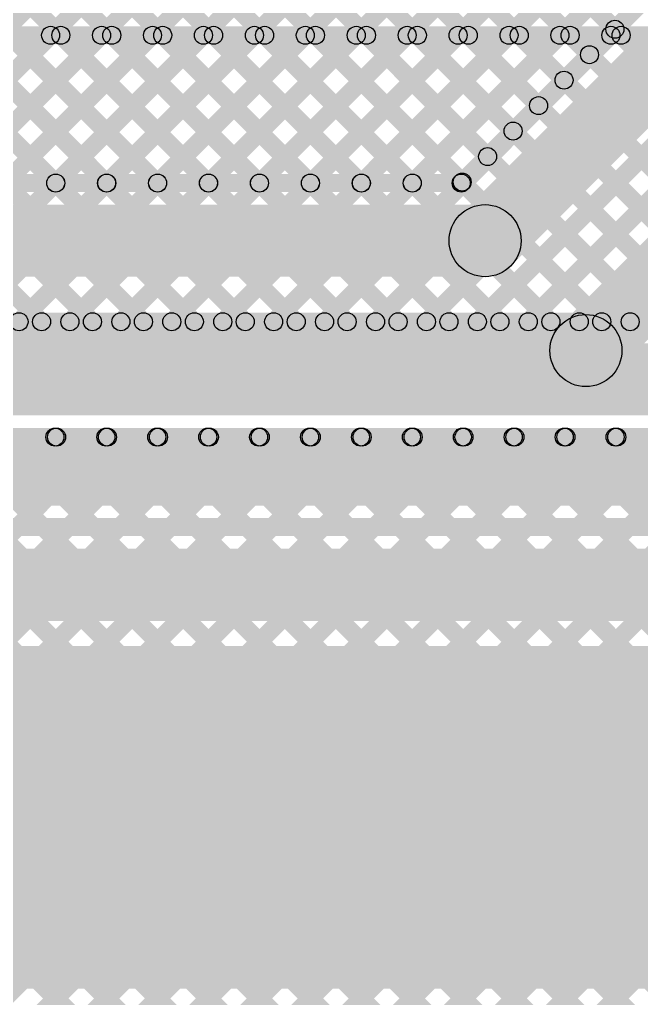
# Model space of a CAD drawing. Header units: millimetres. Extents: x -0.08 to 5.25, y -0.08 to 2.73.
# Drawn here: x 4.069 to 4.415, y 0.953 to 1.497 of the extents above; entities that cross this region are included whole.
import ezdxf

# ---------------------------------------------------------------- set-up
doc = ezdxf.new("R2010")
doc.units = ezdxf.units.MM
doc.header["$MEASUREMENT"] = 0
doc.layers.add('BottomLayer', color=5, linetype='Continuous')
doc.layers.add('TopLayer', color=1, linetype='Continuous')

msp = doc.modelspace()

# ---------------------------------------------------------------- hatches: boundary and pattern name
at = {"layer": 'BottomLayer'}
for points in [[(3.91116, 1.483), (3.91116, 1.493), (5.046, 1.493), (5.046, 1.483)], [(3.91915, 1.48446), (3.92622, 1.49154), (4.08522, 1.33254), (4.07815, 1.32546)], [(3.93128, 1.32546), (3.92421, 1.33254), (4.08321, 1.49154), (4.09028, 1.48446)], [(3.94743, 1.48446), (3.9545, 1.49154), (4.1135, 1.33254), (4.10643, 1.32546)], [(3.95956, 1.32546), (3.95249, 1.33254), (4.11149, 1.49154), (4.11856, 1.48446)], [(3.97572, 1.48446), (3.98279, 1.49154), (4.14179, 1.33254), (4.13472, 1.32546)], [(3.98785, 1.32546), (3.98078, 1.33254), (4.13978, 1.49154), (4.14685, 1.48446)], [(4.004, 1.48446), (4.01107, 1.49154), (4.17007, 1.33254), (4.163, 1.32546)], [(4.01613, 1.32546), (4.00906, 1.33254), (4.16806, 1.49154), (4.17513, 1.48446)], [(4.03228, 1.48446), (4.03936, 1.49154), (4.19836, 1.33254), (4.19128, 1.32546)], [(4.04442, 1.32546), (4.03735, 1.33254), (4.19635, 1.49154), (4.20342, 1.48446)], [(4.06057, 1.48446), (4.06764, 1.49154), (4.22664, 1.33254), (4.21957, 1.32546)], [(4.0727, 1.32546), (4.06563, 1.33254), (4.22463, 1.49154), (4.2317, 1.48446)], [(4.08885, 1.48446), (4.09592, 1.49154), (4.25492, 1.33254), (4.24785, 1.32546)], [(4.10099, 1.32546), (4.09391, 1.33254), (4.25291, 1.49154), (4.25999, 1.48446)], [(4.11714, 1.48446), (4.12421, 1.49154), (4.28321, 1.33254), (4.27614, 1.32546)], [(4.12927, 1.32546), (4.1222, 1.33254), (4.2812, 1.49154), (4.28827, 1.48446)], [(4.14542, 1.48446), (4.15249, 1.49154), (4.31149, 1.33254), (4.30442, 1.32546)], [(4.15755, 1.32546), (4.15048, 1.33254), (4.30948, 1.49154), (4.31655, 1.48446)], [(4.17371, 1.48446), (4.18078, 1.49154), (4.33978, 1.33254), (4.33271, 1.32546)], [(4.18584, 1.32546), (4.17877, 1.33254), (4.33777, 1.49154), (4.34484, 1.48446)], [(4.20199, 1.48446), (4.20906, 1.49154), (4.36806, 1.33254), (4.36099, 1.32546)], [(4.21412, 1.32546), (4.20705, 1.33254), (4.36605, 1.49154), (4.37312, 1.48446)], [(4.23027, 1.48446), (4.23735, 1.49154), (4.39635, 1.33254), (4.38927, 1.32546)], [(4.24241, 1.32546), (4.23534, 1.33254), (4.39434, 1.49154), (4.40141, 1.48446)], [(4.25856, 1.48446), (4.26563, 1.49154), (4.42463, 1.33254), (4.41756, 1.32546)], [(4.27069, 1.32546), (4.26362, 1.33254), (4.42262, 1.49154), (4.42969, 1.48446)], [(4.28684, 1.48446), (4.29391, 1.49154), (4.45291, 1.33254), (4.44584, 1.32546)], [(4.29898, 1.32546), (4.2919, 1.33254), (4.4509, 1.49154), (4.45798, 1.48446)], [(4.31513, 1.48446), (4.3222, 1.49154), (4.4812, 1.33254), (4.47413, 1.32546)], [(4.32726, 1.32546), (4.32019, 1.33254), (4.47919, 1.49154), (4.48626, 1.48446)], [(4.34341, 1.48446), (4.35048, 1.49154), (4.50948, 1.33254), (4.50241, 1.32546)], [(4.35554, 1.32546), (4.34847, 1.33254), (4.50747, 1.49154), (4.51454, 1.48446)], [(4.3717, 1.48446), (4.37877, 1.49154), (4.53777, 1.33254), (4.5307, 1.32546)], [(4.38383, 1.32546), (4.37676, 1.33254), (4.53576, 1.49154), (4.54283, 1.48446)], [(4.39998, 1.48446), (4.40705, 1.49154), (4.56605, 1.33254), (4.55898, 1.32546)], [(4.41211, 1.32546), (4.40504, 1.33254), (4.56404, 1.49154), (4.57111, 1.48446)], [(3.87725, 1.324), (3.87725, 1.334), (4.8274, 1.334), (4.8274, 1.324)], [(3.864, 1.277), (3.864, 1.317), (4.8274, 1.317), (4.8274, 1.277)], [(3.79817, 0.96608), (3.7911, 0.97315), (4.08648, 1.26854), (4.09355, 1.26146)], [(3.81231, 0.95194), (3.80524, 0.95901), (4.11477, 1.26854), (4.12184, 1.26146)], [(3.82646, 0.9378), (3.81939, 0.94487), (4.14305, 1.26854), (4.15012, 1.26146)], [(3.8406, 0.92366), (3.83353, 0.93073), (4.17134, 1.26854), (4.17841, 1.26146)], [(3.85474, 0.90951), (3.84767, 0.91658), (4.19962, 1.26854), (4.20669, 1.26146)], [(3.86888, 0.89537), (3.86181, 0.90244), (4.2279, 1.26854), (4.23498, 1.26146)], [(3.864, 1.26), (3.864, 1.27), (4.81415, 1.27), (4.81415, 1.26)], [(3.88303, 0.88123), (3.87595, 0.8883), (4.25619, 1.26854), (4.26326, 1.26146)], [(3.89717, 0.86709), (3.8901, 0.87416), (4.28447, 1.26854), (4.29154, 1.26146)], [(3.91131, 0.85295), (3.90424, 0.86002), (4.31276, 1.26854), (4.31983, 1.26146)], [(3.91588, 1.26146), (3.92295, 1.26854), (4.73022, 0.46126), (4.72315, 0.45419)], [(3.92545, 0.8388), (3.91838, 0.84587), (4.34104, 1.26854), (4.34811, 1.26146)], [(3.93959, 0.82466), (3.93252, 0.83173), (4.36933, 1.26854), (4.3764, 1.26146)], [(3.94416, 1.26146), (3.95123, 1.26854), (4.7633, 0.45647), (4.75623, 0.4494)], [(3.95374, 0.81052), (3.94666, 0.81759), (4.39761, 1.26854), (4.40468, 1.26146)], [(3.96788, 0.79638), (3.96081, 0.80345), (4.42589, 1.26854), (4.43297, 1.26146)], [(3.97244, 1.26146), (3.97951, 1.26854), (4.67059, 0.57746), (4.66352, 0.57039)], [(3.98202, 0.78223), (3.97495, 0.78931), (4.45418, 1.26854), (4.46125, 1.26146)], [(3.99616, 0.76809), (3.98909, 0.77516), (4.48246, 1.26854), (4.48953, 1.26146)], [(4.00073, 1.26146), (4.0078, 1.26854), (4.67324, 0.6031), (4.66616, 0.59603)], [(4.0103, 0.75395), (4.00323, 0.76102), (4.51075, 1.26854), (4.51782, 1.26146)], [(4.02445, 0.73981), (4.01738, 0.74688), (4.53903, 1.26854), (4.5461, 1.26146)], [(4.02901, 1.26146), (4.03608, 1.26854), (4.68252, 0.6221), (4.67545, 0.61503)], [(4.03859, 0.72567), (4.03152, 0.73274), (4.56732, 1.26854), (4.57439, 1.26146)], [(4.05273, 0.71152), (4.04566, 0.71859), (4.5956, 1.26854), (4.60267, 1.26146)], [(4.05729, 1.26146), (4.06437, 1.26854), (4.69633, 0.63657), (4.68926, 0.6295)], [(4.06687, 0.69738), (4.0598, 0.70445), (4.62389, 1.26854), (4.63096, 1.26146)], [(4.08102, 0.68324), (4.07394, 0.69031), (4.65217, 1.26854), (4.65924, 1.26146)], [(4.08558, 1.26146), (4.09265, 1.26854), (4.71457, 0.64662), (4.7075, 0.63954)], [(4.09516, 0.6691), (4.08809, 0.67617), (4.68045, 1.26854), (4.68752, 1.26146)], [(4.1093, 0.65496), (4.10223, 0.66203), (4.70874, 1.26854), (4.71581, 1.26146)], [(4.11386, 1.26146), (4.12093, 1.26854), (4.73885, 0.65062), (4.73178, 0.64354)], [(4.14215, 1.26146), (4.14922, 1.26854), (5.04954, 0.36822), (5.04246, 0.36115)], [(4.17043, 1.26146), (4.1775, 1.26854), (5.04954, 0.3965), (5.04246, 0.38943)], [(4.19872, 1.26146), (4.20579, 1.26854), (5.04954, 0.42479), (5.04246, 0.41772)], [(4.227, 1.26146), (4.23407, 1.26854), (5.04954, 0.45307), (5.04246, 0.446)], [(4.25528, 1.26146), (4.26236, 1.26854), (5.04954, 0.48136), (5.04246, 0.47428)], [(4.28357, 1.26146), (4.29064, 1.26854), (5.04954, 0.50964), (5.04246, 0.50257)], [(4.31185, 1.26146), (4.31892, 1.26854), (5.04954, 0.53792), (5.04246, 0.53085)], [(4.34014, 1.26146), (4.34721, 1.26854), (5.04954, 0.56621), (5.04246, 0.55914)], [(4.36842, 1.26146), (4.37549, 1.26854), (5.04954, 0.59449), (5.04246, 0.58742)], [(4.39671, 1.26146), (4.40378, 1.26854), (5.04954, 0.62278), (5.04246, 0.61571)], [(3.95999, 1.18907), (3.96706, 1.19614), (4.70823, 0.45497), (4.70116, 0.4479)], [(3.95723, 1.16355), (3.9643, 1.17062), (4.69147, 0.44345), (4.6844, 0.43637)], [(3.88846, 1.14746), (3.89553, 1.15454), (4.62353, 0.42654), (4.61646, 0.41946)], [(3.91674, 1.14746), (3.92381, 1.15454), (4.65181, 0.42654), (4.64474, 0.41946)], [(3.94233, 1.15016), (3.9494, 1.15723), (4.67903, 0.4276), (4.67196, 0.42053)]]:
    msp.add_hatch(color=5, dxfattribs=at).paths.add_polyline_path(points)
h = msp.add_hatch(color=5, dxfattribs=at)
edge = h.paths.add_edge_path()
edge.add_arc((4.08674, 1.488), 0.005, 0, 360)
h = msp.add_hatch(color=5, dxfattribs=at)
edge = h.paths.add_edge_path()
edge.add_arc((4.09239, 1.488), 0.005, 0, 360)
h = msp.add_hatch(color=5, dxfattribs=at)
edge = h.paths.add_edge_path()
edge.add_arc((4.11503, 1.488), 0.005, 0, 360)
h = msp.add_hatch(color=5, dxfattribs=at)
edge = h.paths.add_edge_path()
edge.add_arc((4.12067, 1.488), 0.005, 0, 360)
h = msp.add_hatch(color=5, dxfattribs=at)
edge = h.paths.add_edge_path()
edge.add_arc((4.14331, 1.488), 0.005, 0, 360)
h = msp.add_hatch(color=5, dxfattribs=at)
edge = h.paths.add_edge_path()
edge.add_arc((4.14896, 1.488), 0.005, 0, 360)
h = msp.add_hatch(color=5, dxfattribs=at)
edge = h.paths.add_edge_path()
edge.add_arc((4.1716, 1.488), 0.005, 0, 360)
h = msp.add_hatch(color=5, dxfattribs=at)
edge = h.paths.add_edge_path()
edge.add_arc((4.17724, 1.488), 0.005, 0, 360)
h = msp.add_hatch(color=5, dxfattribs=at)
edge = h.paths.add_edge_path()
edge.add_arc((4.19988, 1.488), 0.005, 0, 360)
h = msp.add_hatch(color=5, dxfattribs=at)
edge = h.paths.add_edge_path()
edge.add_arc((4.20553, 1.488), 0.005, 0, 360)
h = msp.add_hatch(color=5, dxfattribs=at)
edge = h.paths.add_edge_path()
edge.add_arc((4.22817, 1.488), 0.005, 0, 360)
h = msp.add_hatch(color=5, dxfattribs=at)
edge = h.paths.add_edge_path()
edge.add_arc((4.23381, 1.488), 0.005, 0, 360)
h = msp.add_hatch(color=5, dxfattribs=at)
edge = h.paths.add_edge_path()
edge.add_arc((4.25645, 1.488), 0.005, 0, 360)
h = msp.add_hatch(color=5, dxfattribs=at)
edge = h.paths.add_edge_path()
edge.add_arc((4.26209, 1.488), 0.005, 0, 360)
h = msp.add_hatch(color=5, dxfattribs=at)
edge = h.paths.add_edge_path()
edge.add_arc((4.28473, 1.488), 0.005, 0, 360)
h = msp.add_hatch(color=5, dxfattribs=at)
edge = h.paths.add_edge_path()
edge.add_arc((4.29038, 1.488), 0.005, 0, 360)
h = msp.add_hatch(color=5, dxfattribs=at)
edge = h.paths.add_edge_path()
edge.add_arc((4.31302, 1.488), 0.005, 0, 360)
h = msp.add_hatch(color=5, dxfattribs=at)
edge = h.paths.add_edge_path()
edge.add_arc((4.31866, 1.488), 0.005, 0, 360)
h = msp.add_hatch(color=5, dxfattribs=at)
edge = h.paths.add_edge_path()
edge.add_arc((4.3413, 1.488), 0.005, 0, 360)
h = msp.add_hatch(color=5, dxfattribs=at)
edge = h.paths.add_edge_path()
edge.add_arc((4.34695, 1.488), 0.005, 0, 360)
h = msp.add_hatch(color=5, dxfattribs=at)
edge = h.paths.add_edge_path()
edge.add_arc((4.36959, 1.488), 0.005, 0, 360)
h = msp.add_hatch(color=5, dxfattribs=at)
edge = h.paths.add_edge_path()
edge.add_arc((4.37523, 1.488), 0.005, 0, 360)
h = msp.add_hatch(color=5, dxfattribs=at)
edge = h.paths.add_edge_path()
edge.add_arc((4.39787, 1.488), 0.005, 0, 360)
h = msp.add_hatch(color=5, dxfattribs=at)
edge = h.paths.add_edge_path()
edge.add_arc((4.40352, 1.488), 0.005, 0, 360)
h = msp.add_hatch(color=5, dxfattribs=at)
edge = h.paths.add_edge_path()
edge.add_arc((4.06917, 1.329), 0.005, 0, 360)
h = msp.add_hatch(color=5, dxfattribs=at)
edge = h.paths.add_edge_path()
edge.add_arc((4.08168, 1.329), 0.005, 0, 360)
h = msp.add_hatch(color=5, dxfattribs=at)
edge = h.paths.add_edge_path()
edge.add_arc((4.09745, 1.329), 0.005, 0, 360)
h = msp.add_hatch(color=5, dxfattribs=at)
edge = h.paths.add_edge_path()
edge.add_arc((4.10997, 1.329), 0.005, 0, 360)
h = msp.add_hatch(color=5, dxfattribs=at)
edge = h.paths.add_edge_path()
edge.add_arc((4.12573, 1.329), 0.005, 0, 360)
h = msp.add_hatch(color=5, dxfattribs=at)
edge = h.paths.add_edge_path()
edge.add_arc((4.13825, 1.329), 0.005, 0, 360)
h = msp.add_hatch(color=5, dxfattribs=at)
edge = h.paths.add_edge_path()
edge.add_arc((4.15402, 1.329), 0.005, 0, 360)
h = msp.add_hatch(color=5, dxfattribs=at)
edge = h.paths.add_edge_path()
edge.add_arc((4.16654, 1.329), 0.005, 0, 360)
h = msp.add_hatch(color=5, dxfattribs=at)
edge = h.paths.add_edge_path()
edge.add_arc((4.1823, 1.329), 0.005, 0, 360)
h = msp.add_hatch(color=5, dxfattribs=at)
edge = h.paths.add_edge_path()
edge.add_arc((4.19482, 1.329), 0.005, 0, 360)
h = msp.add_hatch(color=5, dxfattribs=at)
edge = h.paths.add_edge_path()
edge.add_arc((4.21059, 1.329), 0.005, 0, 360)
h = msp.add_hatch(color=5, dxfattribs=at)
edge = h.paths.add_edge_path()
edge.add_arc((4.2231, 1.329), 0.005, 0, 360)
h = msp.add_hatch(color=5, dxfattribs=at)
edge = h.paths.add_edge_path()
edge.add_arc((4.23887, 1.329), 0.005, 0, 360)
h = msp.add_hatch(color=5, dxfattribs=at)
edge = h.paths.add_edge_path()
edge.add_arc((4.25139, 1.329), 0.005, 0, 360)
h = msp.add_hatch(color=5, dxfattribs=at)
edge = h.paths.add_edge_path()
edge.add_arc((4.26716, 1.329), 0.005, 0, 360)
h = msp.add_hatch(color=5, dxfattribs=at)
edge = h.paths.add_edge_path()
edge.add_arc((4.27967, 1.329), 0.005, 0, 360)
h = msp.add_hatch(color=5, dxfattribs=at)
edge = h.paths.add_edge_path()
edge.add_arc((4.29544, 1.329), 0.005, 0, 360)
h = msp.add_hatch(color=5, dxfattribs=at)
edge = h.paths.add_edge_path()
edge.add_arc((4.30796, 1.329), 0.005, 0, 360)
h = msp.add_hatch(color=5, dxfattribs=at)
edge = h.paths.add_edge_path()
edge.add_arc((4.32372, 1.329), 0.005, 0, 360)
h = msp.add_hatch(color=5, dxfattribs=at)
edge = h.paths.add_edge_path()
edge.add_arc((4.33624, 1.329), 0.005, 0, 360)
h = msp.add_hatch(color=5, dxfattribs=at)
edge = h.paths.add_edge_path()
edge.add_arc((4.35201, 1.329), 0.005, 0, 360)
h = msp.add_hatch(color=5, dxfattribs=at)
edge = h.paths.add_edge_path()
edge.add_arc((4.36453, 1.329), 0.005, 0, 360)
h = msp.add_hatch(color=5, dxfattribs=at)
edge = h.paths.add_edge_path()
edge.add_arc((4.38029, 1.329), 0.005, 0, 360)
h = msp.add_hatch(color=5, dxfattribs=at)
edge = h.paths.add_edge_path()
edge.add_arc((4.39281, 1.329), 0.005, 0, 360)
h = msp.add_hatch(color=5, dxfattribs=at)
edge = h.paths.add_edge_path()
edge.add_arc((4.40858, 1.329), 0.005, 0, 360)
h = msp.add_hatch(color=5, dxfattribs=at)
edge = h.paths.add_edge_path()
edge.add_arc((4.08911, 1.265), 0.005, 0, 360)
h = msp.add_hatch(color=5, dxfattribs=at)
edge = h.paths.add_edge_path()
edge.add_arc((4.09002, 1.265), 0.005, 0, 360)
h = msp.add_hatch(color=5, dxfattribs=at)
edge = h.paths.add_edge_path()
edge.add_arc((4.1174, 1.265), 0.005, 0, 360)
h = msp.add_hatch(color=5, dxfattribs=at)
edge = h.paths.add_edge_path()
edge.add_arc((4.1183, 1.265), 0.005, 0, 360)
h = msp.add_hatch(color=5, dxfattribs=at)
edge = h.paths.add_edge_path()
edge.add_arc((4.14568, 1.265), 0.005, 0, 360)
h = msp.add_hatch(color=5, dxfattribs=at)
edge = h.paths.add_edge_path()
edge.add_arc((4.14659, 1.265), 0.005, 0, 360)
h = msp.add_hatch(color=5, dxfattribs=at)
edge = h.paths.add_edge_path()
edge.add_arc((4.17397, 1.265), 0.005, 0, 360)
h = msp.add_hatch(color=5, dxfattribs=at)
edge = h.paths.add_edge_path()
edge.add_arc((4.17487, 1.265), 0.005, 0, 360)
h = msp.add_hatch(color=5, dxfattribs=at)
edge = h.paths.add_edge_path()
edge.add_arc((4.20225, 1.265), 0.005, 0, 360)
h = msp.add_hatch(color=5, dxfattribs=at)
edge = h.paths.add_edge_path()
edge.add_arc((4.20316, 1.265), 0.005, 0, 360)
h = msp.add_hatch(color=5, dxfattribs=at)
edge = h.paths.add_edge_path()
edge.add_arc((4.23054, 1.265), 0.005, 0, 360)
h = msp.add_hatch(color=5, dxfattribs=at)
edge = h.paths.add_edge_path()
edge.add_arc((4.23144, 1.265), 0.005, 0, 360)
h = msp.add_hatch(color=5, dxfattribs=at)
edge = h.paths.add_edge_path()
edge.add_arc((4.25882, 1.265), 0.005, 0, 360)
h = msp.add_hatch(color=5, dxfattribs=at)
edge = h.paths.add_edge_path()
edge.add_arc((4.25972, 1.265), 0.005, 0, 360)
h = msp.add_hatch(color=5, dxfattribs=at)
edge = h.paths.add_edge_path()
edge.add_arc((4.2871, 1.265), 0.005, 0, 360)
h = msp.add_hatch(color=5, dxfattribs=at)
edge = h.paths.add_edge_path()
edge.add_arc((4.28801, 1.265), 0.005, 0, 360)
h = msp.add_hatch(color=5, dxfattribs=at)
edge = h.paths.add_edge_path()
edge.add_arc((4.31539, 1.265), 0.005, 0, 360)
h = msp.add_hatch(color=5, dxfattribs=at)
edge = h.paths.add_edge_path()
edge.add_arc((4.31629, 1.265), 0.005, 0, 360)
h = msp.add_hatch(color=5, dxfattribs=at)
edge = h.paths.add_edge_path()
edge.add_arc((4.34367, 1.265), 0.005, 0, 360)
h = msp.add_hatch(color=5, dxfattribs=at)
edge = h.paths.add_edge_path()
edge.add_arc((4.34458, 1.265), 0.005, 0, 360)
h = msp.add_hatch(color=5, dxfattribs=at)
edge = h.paths.add_edge_path()
edge.add_arc((4.37196, 1.265), 0.005, 0, 360)
h = msp.add_hatch(color=5, dxfattribs=at)
edge = h.paths.add_edge_path()
edge.add_arc((4.37286, 1.265), 0.005, 0, 360)
h = msp.add_hatch(color=5, dxfattribs=at)
edge = h.paths.add_edge_path()
edge.add_arc((4.40024, 1.265), 0.005, 0, 360)
h = msp.add_hatch(color=5, dxfattribs=at)
edge = h.paths.add_edge_path()
edge.add_arc((4.40115, 1.265), 0.005, 0, 360)
at = {"layer": 'TopLayer'}
for points in [[(4.06485, 1.40246), (4.05778, 1.40954), (4.94061, 2.29237), (4.94768, 2.2853)], [(4.09313, 1.40246), (4.08606, 1.40954), (4.95248, 2.27595), (4.95955, 2.26888)], [(4.17799, 1.40246), (4.17091, 1.40954), (5.03126, 2.26988), (5.03833, 2.26281)], [(4.12142, 1.40246), (4.11435, 1.40954), (4.9691, 2.26429), (4.97617, 2.25722)], [(4.1497, 1.40246), (4.14263, 1.40954), (4.99154, 2.25845), (4.99861, 2.25138)], [(4.20627, 1.40246), (4.1992, 1.40954), (4.94181, 2.15214), (4.94888, 2.14507)], [(4.23455, 1.40246), (4.22748, 1.40954), (4.93455, 2.11661), (4.94163, 2.10954)], [(4.26284, 1.40246), (4.25577, 1.40954), (4.94099, 2.09476), (4.94806, 2.08769)], [(4.29112, 1.40246), (4.28405, 1.40954), (4.95306, 2.07854), (4.96013, 2.07147)], [(4.31828, 1.40246), (4.31121, 1.40954), (4.56881, 1.66714), (4.57588, 1.66006)], [(4.34214, 1.35986), (4.31386, 1.38814), (4.58086, 1.65514), (4.60914, 1.62686)], [(4.26399, 1.62046), (4.27106, 1.62753), (4.40367, 1.49492), (4.39659, 1.48785)], [(3.93027, 1.61476), (3.93734, 1.62183), (4.14964, 1.40954), (4.14257, 1.40246)], [(3.95855, 1.61476), (3.96562, 1.62183), (4.17792, 1.40954), (4.17085, 1.40246)], [(3.98, 1.40246), (3.97292, 1.40954), (4.18522, 1.62183), (4.19229, 1.61476)], [(3.98684, 1.61476), (3.99391, 1.62183), (4.20621, 1.40954), (4.19914, 1.40246)], [(4.00828, 1.40246), (4.00121, 1.40954), (4.21351, 1.62183), (4.22058, 1.61476)], [(4.01512, 1.61476), (4.02219, 1.62183), (4.23449, 1.40954), (4.22742, 1.40246)], [(4.03656, 1.40246), (4.02949, 1.40954), (4.24179, 1.62183), (4.24886, 1.61476)], [(4.04341, 1.61476), (4.05048, 1.62183), (4.26278, 1.40954), (4.25571, 1.40246)], [(4.07169, 1.61476), (4.07876, 1.62183), (4.29106, 1.40954), (4.28399, 1.40246)], [(4.09998, 1.61476), (4.10705, 1.62183), (4.31881, 1.41007), (4.31174, 1.403)], [(4.12826, 1.61476), (4.13533, 1.62183), (4.33296, 1.42421), (4.32588, 1.41714)], [(4.15654, 1.61476), (4.16361, 1.62183), (4.3471, 1.43835), (4.34003, 1.43128)], [(4.18483, 1.61476), (4.1919, 1.62183), (4.36124, 1.45249), (4.35417, 1.44542)], [(4.21311, 1.61476), (4.22018, 1.62183), (4.37538, 1.46664), (4.36831, 1.45957)], [(4.2414, 1.61476), (4.24847, 1.62183), (4.38952, 1.48078), (4.38245, 1.47371)], [(3.92528, 1.59147), (3.93235, 1.59854), (4.12136, 1.40954), (4.11428, 1.40246)], [(3.92528, 1.56319), (3.93235, 1.57026), (4.09307, 1.40954), (4.086, 1.40246)], [(4.39814, 1.29886), (4.36986, 1.32714), (4.59246, 1.54974), (4.62074, 1.52146)], [(3.86782, 1.401), (3.86782, 1.411), (4.31475, 1.411), (4.31475, 1.401)], [(3.441, 1.354), (3.441, 1.394), (4.328, 1.394), (4.328, 1.354)], [(3.824, 1.293), (3.824, 1.333), (4.384, 1.333), (4.384, 1.293)], [(3.855, 1.227), (3.855, 1.267), (4.4365, 1.267), (4.4365, 1.227)], [(3.933, 1.21), (3.933, 1.22), (4.4365, 1.22), (4.4365, 1.21)], [(3.933, 1.21), (3.933, 1.22), (4.4365, 1.22), (4.4365, 1.21)], [(3.933, 1.163), (3.933, 1.203), (4.482, 1.203), (4.482, 1.163)], [(3.884, 0.95882), (5.127, 0.95882), (5.127, 1.149), (3.884, 1.149)]]:
    msp.add_hatch(color=1, dxfattribs=at).paths.add_polyline_path(points)
h = msp.add_hatch(color=1, dxfattribs=at)
edge = h.paths.add_edge_path()
edge.add_arc((4.40013, 1.49139), 0.005, 0, 360)
h = msp.add_hatch(color=1, dxfattribs=at)
edge = h.paths.add_edge_path()
edge.add_arc((4.38599, 1.47724), 0.005, 0, 360)
h = msp.add_hatch(color=1, dxfattribs=at)
edge = h.paths.add_edge_path()
edge.add_arc((4.37185, 1.4631), 0.005, 0, 360)
h = msp.add_hatch(color=1, dxfattribs=at)
edge = h.paths.add_edge_path()
edge.add_arc((4.3577, 1.44896), 0.005, 0, 360)
h = msp.add_hatch(color=1, dxfattribs=at)
edge = h.paths.add_edge_path()
edge.add_arc((4.34356, 1.43482), 0.005, 0, 360)
h = msp.add_hatch(color=1, dxfattribs=at)
edge = h.paths.add_edge_path()
edge.add_arc((4.32942, 1.42067), 0.005, 0, 360)
h = msp.add_hatch(color=1, dxfattribs=at)
edge = h.paths.add_edge_path()
edge.add_arc((4.08954, 1.406), 0.005, 0, 360)
h = msp.add_hatch(color=1, dxfattribs=at)
edge = h.paths.add_edge_path()
edge.add_arc((4.0896, 1.406), 0.005, 0, 360)
h = msp.add_hatch(color=1, dxfattribs=at)
edge = h.paths.add_edge_path()
edge.add_arc((4.11782, 1.406), 0.005, 0, 360)
h = msp.add_hatch(color=1, dxfattribs=at)
edge = h.paths.add_edge_path()
edge.add_arc((4.11788, 1.406), 0.005, 0, 360)
h = msp.add_hatch(color=1, dxfattribs=at)
edge = h.paths.add_edge_path()
edge.add_arc((4.1461, 1.406), 0.005, 0, 360)
h = msp.add_hatch(color=1, dxfattribs=at)
edge = h.paths.add_edge_path()
edge.add_arc((4.14617, 1.406), 0.005, 0, 360)
h = msp.add_hatch(color=1, dxfattribs=at)
edge = h.paths.add_edge_path()
edge.add_arc((4.17439, 1.406), 0.005, 0, 360)
h = msp.add_hatch(color=1, dxfattribs=at)
edge = h.paths.add_edge_path()
edge.add_arc((4.17445, 1.406), 0.005, 0, 360)
h = msp.add_hatch(color=1, dxfattribs=at)
edge = h.paths.add_edge_path()
edge.add_arc((4.20267, 1.406), 0.005, 0, 360)
h = msp.add_hatch(color=1, dxfattribs=at)
edge = h.paths.add_edge_path()
edge.add_arc((4.20273, 1.406), 0.005, 0, 360)
h = msp.add_hatch(color=1, dxfattribs=at)
edge = h.paths.add_edge_path()
edge.add_arc((4.23096, 1.406), 0.005, 0, 360)
h = msp.add_hatch(color=1, dxfattribs=at)
edge = h.paths.add_edge_path()
edge.add_arc((4.23102, 1.406), 0.005, 0, 360)
h = msp.add_hatch(color=1, dxfattribs=at)
edge = h.paths.add_edge_path()
edge.add_arc((4.25924, 1.406), 0.005, 0, 360)
h = msp.add_hatch(color=1, dxfattribs=at)
edge = h.paths.add_edge_path()
edge.add_arc((4.2593, 1.406), 0.005, 0, 360)
h = msp.add_hatch(color=1, dxfattribs=at)
edge = h.paths.add_edge_path()
edge.add_arc((4.28753, 1.406), 0.005, 0, 360)
h = msp.add_hatch(color=1, dxfattribs=at)
edge = h.paths.add_edge_path()
edge.add_arc((4.28759, 1.406), 0.005, 0, 360)
h = msp.add_hatch(color=1, dxfattribs=at)
edge = h.paths.add_edge_path()
edge.add_arc((4.31475, 1.406), 0.005, 0, 360)
h = msp.add_hatch(color=1, dxfattribs=at)
edge = h.paths.add_edge_path()
edge.add_arc((4.31475, 1.406), 0.005, 0, 360)
h = msp.add_hatch(color=1, dxfattribs=at)
edge = h.paths.add_edge_path()
edge.add_arc((4.31528, 1.40653), 0.005, 0, 360)
h = msp.add_hatch(color=1, dxfattribs=at)
edge = h.paths.add_edge_path()
edge.add_arc((4.328, 1.374), 0.02, 0, 360)
h = msp.add_hatch(color=1, dxfattribs=at)
edge = h.paths.add_edge_path()
edge.add_arc((4.328, 1.374), 0.02, 0, 360)
h = msp.add_hatch(color=1, dxfattribs=at)
edge = h.paths.add_edge_path()
edge.add_arc((4.384, 1.313), 0.02, 0, 360)
h = msp.add_hatch(color=1, dxfattribs=at)
edge = h.paths.add_edge_path()
edge.add_arc((4.384, 1.313), 0.02, 0, 360)

# ---------------------------------------------------------------- linework, layer by layer
at = {"layer": 'BottomLayer'}
for centre in [(4.08674, 1.488), (4.09239, 1.488), (4.11503, 1.488), (4.12067, 1.488), (4.14331, 1.488), (4.14896, 1.488), (4.1716, 1.488), (4.17724, 1.488), (4.19988, 1.488), (4.20553, 1.488), (4.22817, 1.488), (4.23381, 1.488), (4.25645, 1.488), (4.26209, 1.488), (4.28473, 1.488), (4.29038, 1.488), (4.31302, 1.488), (4.31866, 1.488), (4.3413, 1.488), (4.34695, 1.488), (4.36959, 1.488), (4.37523, 1.488), (4.39787, 1.488), (4.40352, 1.488), (4.06917, 1.329), (4.08168, 1.329), (4.09745, 1.329), (4.10997, 1.329), (4.12573, 1.329), (4.13825, 1.329), (4.15402, 1.329), (4.16654, 1.329), (4.1823, 1.329), (4.19482, 1.329), (4.21059, 1.329), (4.2231, 1.329), (4.23887, 1.329), (4.25139, 1.329), (4.26716, 1.329), (4.27967, 1.329), (4.29544, 1.329), (4.30796, 1.329), (4.32372, 1.329), (4.33624, 1.329), (4.35201, 1.329), (4.36453, 1.329), (4.38029, 1.329), (4.39281, 1.329), (4.40858, 1.329), (4.08911, 1.265), (4.09002, 1.265), (4.1174, 1.265), (4.1183, 1.265), (4.14568, 1.265), (4.14659, 1.265), (4.17397, 1.265), (4.17487, 1.265), (4.20225, 1.265), (4.20316, 1.265), (4.23054, 1.265), (4.23144, 1.265), (4.25882, 1.265), (4.25972, 1.265), (4.2871, 1.265), (4.28801, 1.265), (4.31539, 1.265), (4.31629, 1.265), (4.34367, 1.265), (4.34458, 1.265), (4.37196, 1.265), (4.37286, 1.265), (4.40024, 1.265), (4.40115, 1.265)]:
    msp.add_circle(centre, 0.005, dxfattribs=at)
at = {"layer": 'TopLayer'}
for centre, radius in [((4.40013, 1.49139), 0.005), ((4.38599, 1.47724), 0.005), ((4.37185, 1.4631), 0.005), ((4.3577, 1.44896), 0.005), ((4.34356, 1.43482), 0.005), ((4.32942, 1.42067), 0.005), ((4.08954, 1.406), 0.005), ((4.0896, 1.406), 0.005), ((4.11782, 1.406), 0.005), ((4.11788, 1.406), 0.005), ((4.1461, 1.406), 0.005), ((4.14617, 1.406), 0.005), ((4.17439, 1.406), 0.005), ((4.17445, 1.406), 0.005), ((4.20267, 1.406), 0.005), ((4.20273, 1.406), 0.005), ((4.23096, 1.406), 0.005), ((4.23102, 1.406), 0.005), ((4.25924, 1.406), 0.005), ((4.2593, 1.406), 0.005), ((4.28753, 1.406), 0.005), ((4.28759, 1.406), 0.005), ((4.31475, 1.406), 0.005), ((4.31475, 1.406), 0.005), ((4.31528, 1.40653), 0.005), ((4.328, 1.374), 0.02), ((4.328, 1.374), 0.02), ((4.384, 1.313), 0.02), ((4.384, 1.313), 0.02)]:
    msp.add_circle(centre, radius, dxfattribs=at)

doc.saveas('drawing.dxf')
